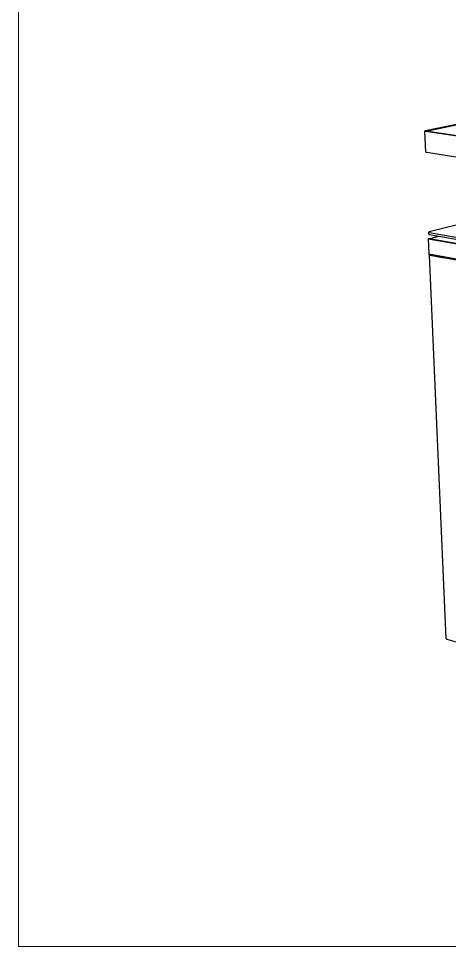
# Model space of a CAD drawing. Header units: millimetres. Extents: x -1283 to 2747, y -259 to 2557.
# Drawn here: x -1283 to -629, y -259 to 1149 of the extents above; entities that cross this region are included whole.
import ezdxf

# ---------------------------------------------------------------- set-up
doc = ezdxf.new("R2010")
doc.units = ezdxf.units.MM
doc.header["$MEASUREMENT"] = 0
doc.layers.add('Domyślny', color=7, linetype='Continuous', true_color=0x000000)
doc.layers.add('Utwórz2D linie widoczne', color=7, linetype='Continuous', true_color=0x000000)

msp = doc.modelspace()

# ---------------------------------------------------------------- linework, layer by layer
at = {"layer": 'Domyślny', "color": 18, "lineweight": 15, "true_color": 0x000000}
for p, q in [((-1283.2, -258.7), (-1283.2, 2557)), ((2743.2, -258.7), (-1283.2, -258.7))]:
    msp.add_line(p, q, dxfattribs=at)
at = {"layer": 'Utwórz2D linie widoczne'}
for p, q in [((-465.2, 1019.6), (-665.3, 978.9)), ((-661.9, 979), (-465, 1019.1)), ((-666, 978.7), (-666.2, 978.6)), ((-666.2, 978.6), (-666.2, 978.5)), ((-666.2, 978.5), (-666.2, 978.4)), ((-664.9, 946.6), (-666.2, 978.5)), ((-666.2, 978.4), (-666, 978.3)), ((-665.7, 978.8), (-666, 978.7)), ((-666, 978.3), (-665.6, 978.2)), ((-665.3, 978.9), (-665.7, 978.8)), ((-665.6, 978.2), (-665.3, 978.1)), ((-665.3, 978.1), (-439, 945)), ((-662.8, 978.7), (-662.9, 978.6)), ((-662.9, 978.6), (-662.8, 978.5)), ((-662.6, 978.8), (-662.8, 978.7)), ((-662.8, 978.6), (-662.7, 978.7)), ((-662.7, 978.5), (-662.8, 978.6)), ((-662.8, 978.5), (-662.6, 978.4)), ((-662.7, 978.7), (-662.6, 978.8)), ((-662.5, 978.4), (-662.7, 978.5)), ((-662.6, 978.8), (-662.3, 978.9)), ((-662.3, 978.9), (-662.6, 978.8)), ((-662.6, 978.4), (-662.3, 978.3)), ((-662.2, 978.3), (-662.5, 978.4)), ((-662.3, 978.9), (-661.9, 979)), ((-661.9, 979), (-662.3, 978.9)), ((-662.3, 978.3), (-661.8, 978.2)), ((-661.8, 978.2), (-662.2, 978.3)), ((-661.8, 978.2), (-439.8, 945.8)), ((-664.9, 946.6), (-664.8, 946.5)), ((-664.8, 946.5), (-664.6, 946.4)), ((-664.6, 946.4), (-664.3, 946.3)), ((-664.3, 946.3), (-663.9, 946.2)), ((-663.9, 946.2), (-438.1, 911.8)), ((-478.6, 869.9), (-659.4, 825.6)), ((-661.2, 815.1), (-645.3, 819)), ((-660.2, 825.2), (-660.3, 825.1)), ((-660.3, 825.1), (-660.2, 824.9)), ((-660.1, 821.9), (-660.3, 825.1)), ((-660.1, 825.3), (-660.2, 825.2)), ((-660.2, 824.9), (-660, 824.8)), ((-659.8, 825.5), (-660.1, 825.3)), ((-660.1, 821.9), (-660.1, 821.8)), ((-660.1, 821.8), (-659.9, 821.7)), ((-660, 824.8), (-659.7, 824.7)), ((-659.9, 821.7), (-659.5, 821.6)), ((-659.4, 825.6), (-659.8, 825.5)), ((-659.7, 824.7), (-659.3, 824.6)), ((-659.5, 821.6), (-659.2, 821.5)), ((-659.3, 824.6), (-435.3, 785.3)), ((-659.2, 821.5), (-435.3, 782)), ((-658.9, 815.2), (-644.2, 818.8)), ((-658.9, 815.2), (-661.2, 815.1)), ((-661.2, 815.1), (-432.6, 774.5)), ((-661.2, 815.1), (-660.2, 792)), ((-658.9, 815.2), (-432.7, 775)), ((-660.2, 792), (-431.9, 750.4)), ((-660.2, 792), (-660.1, 791.5)), ((-660.1, 791.5), (-659.9, 791.1)), ((-659.9, 791.1), (-431.9, 749.5)), ((-659.9, 791.1), (-659.6, 790.6)), ((-659.6, 790.6), (-431.9, 749.2)), ((-659.6, 790.6), (-659.3, 790.2)), ((-659.6, 790.6), (-659.6, 790.6)), ((-659.3, 790.2), (-659.2, 790.3)), ((-659.3, 790.2), (-658.9, 790)), ((-659.2, 790.3), (-658.9, 790.2)), ((-658.9, 790.5), (-658.8, 790.5)), ((-633.9, 208.4), (-658.9, 790)), ((-658.8, 790.5), (-658.8, 790.4)), ((-658.8, 790.4), (-658.7, 790.4)), ((-658.7, 790.4), (-658.7, 790.4)), ((-658.7, 790.4), (-658.6, 790.4)), ((-658.6, 790.4), (-658.6, 790.3)), ((-658.6, 790.3), (-658.5, 790.3)), ((-658.5, 790.3), (-658.4, 790.3)), ((-658.4, 790.3), (-658.4, 790.3)), ((-658.4, 790.3), (-658.3, 790.2)), ((-658.3, 790.2), (-658.3, 790.2)), ((-658.3, 790.2), (-658.2, 790.2)), ((-658.2, 790.2), (-658.1, 790.2)), ((-658.1, 790.2), (-658.1, 790.2)), ((-658.1, 790.2), (-658, 790.2)), ((-658, 790.2), (-658, 790.2)), ((-658, 790.2), (-639.5, 786.8)), ((-639.5, 786.8), (-639.1, 786.7)), ((-639.1, 786.7), (-638.8, 786.7)), ((-638.8, 786.7), (-638.4, 786.7)), ((-638.4, 786.7), (-638.1, 786.7)), ((-638.1, 786.7), (-637.7, 786.7)), ((-633.9, 208.4), (-633.8, 208.4)), ((-633.8, 208.4), (-633.8, 208.4)), ((-633.8, 208.4), (-633.8, 208.3)), ((-633.8, 208.3), (-633.8, 208.3)), ((-633.8, 208.3), (-633.8, 208.3)), ((-633.8, 208.3), (-633.8, 208.2)), ((-633.8, 208.2), (-633.7, 208.2)), ((-633.7, 208.2), (-633.7, 208.2)), ((-633.7, 208.2), (-633.7, 208.2)), ((-633.7, 208.2), (-633.7, 208.1)), ((-633.7, 208.1), (-633.6, 208.1)), ((-633.6, 208.1), (-633.6, 208.1)), ((-633.6, 208.1), (-633.6, 208)), ((-633.6, 208), (-633.6, 208)), ((-633.6, 208), (-633.5, 208)), ((-633.5, 208), (-633.5, 208)), ((-633.5, 208), (-633.5, 207.9)), ((-633.5, 207.9), (-633.4, 207.9)), ((-633.4, 207.9), (-633.4, 207.9)), ((-633.4, 207.9), (-633.4, 207.9)), ((-633.4, 207.9), (-633.3, 207.9)), ((-633.3, 207.9), (-633.3, 207.8)), ((-633.3, 207.8), (-633.3, 207.8)), ((-633.3, 207.8), (-633.2, 207.8)), ((-633.2, 207.8), (-633.2, 207.8)), ((-633.2, 207.8), (-633.2, 207.8)), ((-633.2, 207.8), (-633.1, 207.8)), ((-633.1, 207.8), (-633.1, 207.8)), ((-633.1, 207.8), (-633.1, 207.7)), ((-633.1, 207.7), (-633, 207.7)), ((-633, 207.7), (-633, 207.7)), ((-633, 207.7), (-632.9, 207.7)), ((-632.9, 207.7), (-632.9, 207.7)), ((-632.9, 207.7), (-615.1, 202.5))]:
    msp.add_line(p, q, dxfattribs=at)

doc.saveas('drawing.dxf')
